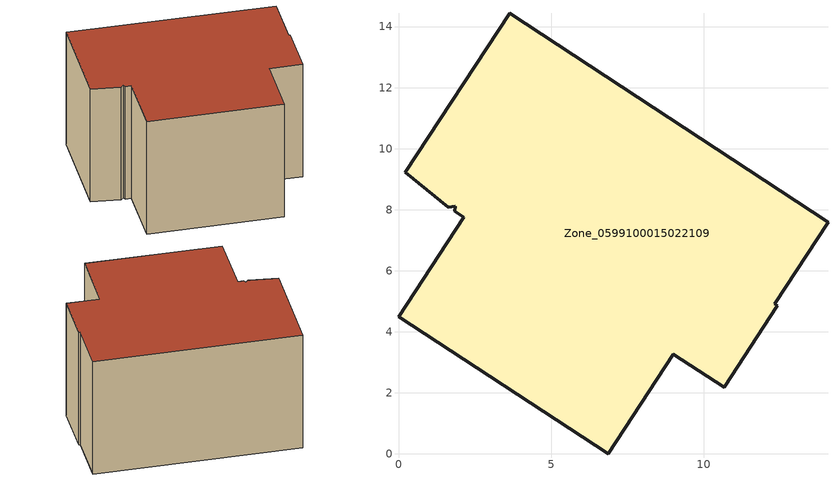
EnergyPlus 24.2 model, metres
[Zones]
Zone_0599100015022109
 floor ground (C_G): 1.84,7.94 1.86,8.12 1.63,8.08 0.23,9.22 3.65,14.44 14.08,7.59 12.33,4.91 12.42,4.85 10.67,2.17 9,3.27 6.87,0 0,4.48 2.13,7.75 z1.28
 wall outside (C_F): 0,4.48 6.87,0 9,3.27 10.67,2.17 12.42,4.85 12.33,4.91 14.08,7.59 3.65,14.44 0.23,9.22 1.63,8.08 1.86,8.12 1.84,7.94 2.13,7.75 0,4.48 z1.28:9.05
 roof outside (C_R): 1.86,8.12 1.84,7.94 2.13,7.75 0,4.48 6.87,0 9,3.27 10.67,2.17 12.42,4.85 12.33,4.91 14.08,7.59 3.65,14.44 0.23,9.22 1.63,8.08 z9.05
[BUILDING]
Pand.0599100015022109: North Axis=0; Terrain=City; Loads Convergence Tolerance Value=0.04; Temperature Convergence Tolerance Value=0.4; Solar Distribution=FullExterior; Maximum Number of Warmup Days=25; Minimum Number of Warmup Days=1
[Site:Location]
Rotterdam.The.Hague.AP_ZH_NLD Design_Conditions: Latitude=51.96; Longitude=4.45; Time Zone=1; Elevation=-4.5
[SITE:GROUNDTEMPERATURE:BUILDINGSURFACE]
18, 18, 18, 18, 18, 18, 18, 18, 18, 18, 18, 18
[MATERIAL] Thermal Absorptance=0.9; Solar Absorptance=0.7; Visible Absorptance=0.7
Name | Roughness | Thickness | Conductivity | Density | Specific Heat
G.D.2006-2014 | MediumSmooth | 0.15 | 0.06 | 540 | 1210
F.D.2006-2014 | Rough | 0.3 | 0.12 | 1920 | 840
R.D.2006-2014 | MediumRough | 0.2 | 0.08 | 1500 | 1000
[CONSTRUCTION]
C_G: G.D.2006-2014
C_F: F.D.2006-2014
C_R: R.D.2006-2014
[ZONE]
Zone_0599100015022109: Type=1; Multiplier=1; Ceiling Height=Autocalculate; Volume=Autocalculate; Floor Area=autocalculate; Part of Total Floor Area=Yes
[ZONEINFILTRATION:DESIGNFLOWRATE]
Infil_Zone_0599100015022109: Zone or ZoneList or Space or SpaceList=Zone_0599100015022109; Schedule=AlwaysOn; Design Flow Rate Calculation Method=Flow/Area; Flow Rate per Floor Area=0.0021; Constant Term Coefficient=1; Temperature Term Coefficient=0; Velocity Term Coefficient=0; Velocity Squared Term Coefficient=0
[HVACTEMPLATE:ZONE:IDEALLOADSAIRSYSTEM]
Zone_0599100015022109: Maximum Heating Supply Air Temperature=50; Minimum Cooling Supply Air Temperature=13; Maximum Heating Supply Air Humidity Ratio=0.0156; Minimum Cooling Supply Air Humidity Ratio=0.0077; Heating Limit=NoLimit; Cooling Limit=NoLimit; Dehumidification Control Type=ConstantSensibleHeatRatio; Cooling Sensible Heat Ratio=0.7; Dehumidification Setpoint=60; Humidification Control Type=None; Humidification Setpoint=30; Outdoor Air Method=None; Outdoor Air Flow Rate per Person=0.00944; Outdoor Air Flow Rate per Zone Floor Area=0; Outdoor Air Flow Rate per Zone=0; Demand Controlled Ventilation Type=None; Outdoor Air Economizer Type=NoEconomizer; Heat Recovery Type=None; Sensible Heat Recovery Effectiveness=0.7; Latent Heat Recovery Effectiveness=0.65
[ZONECONTROL:THERMOSTAT]
ThermostatControl_Zone_0599100015022109: Zone or ZoneList=Zone_0599100015022109; Control Type Schedule=DualSetpointControlType; Control 1=Thermostat_Zone_0599100015022109; Temperature Difference Between Cutout And Setpoint=0
[THERMOSTATSETPOINT:DUALSETPOINT]
Thermostat_Zone_0599100015022109: Heating Setpoint Temperature Schedule=HeatingSetpoint_Zone_0599100015022109; Cooling Setpoint Temperature Schedule=CoolingSetpoint_Zone_0599100015022109
[SCHEDULE:COMPACT]
HeatingSetpoint_Zone_0599100015022109: Through: 12/31, For: AllDays, Until: 24:00, 21
CoolingSetpoint_Zone_0599100015022109: Through: 12/31, For: AllDays, Until: 24:00, 24
DualSetpointControlType: Through: 12/31, For: AllDays, Until: 24:00, 4
AlwaysOn: Through: 12/31, For: AllDays, Until: 24:00, 1
